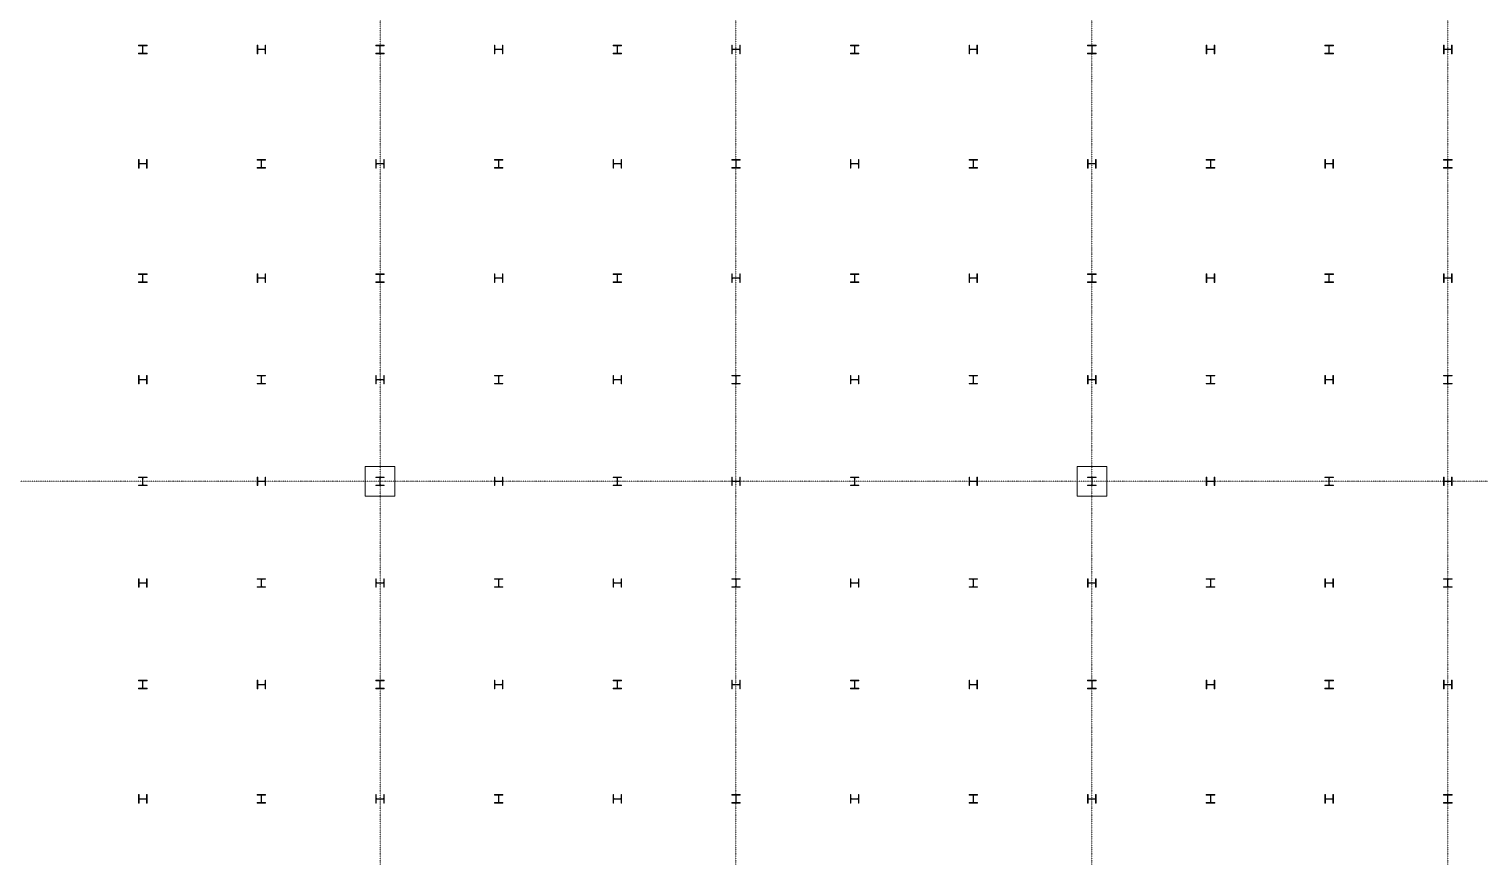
# Model space of a CAD drawing. Extents: x -32000 to 362567, y -29000 to 144214.
# Drawn here: x 76915 to 111136, y 51150 to 70684 of the extents above; entities that cross this region are included whole.
import ezdxf

# ---------------------------------------------------------------- set-up
doc = ezdxf.new("R2010")
doc.units = 0
doc.header["$LTSCALE"] = 10
doc.linetypes.add('H12PL25$0$JJP_三點線', pattern=[0.9, 0.3, -0.15, 0, -0.15, 0, -0.15, 0, -0.15])
doc.layers.add('H12PL25$0$S-COL', color=252, linetype='Continuous')
doc.layers.add('H12PL25$0$S-GRID', color=252, linetype='Continuous')

# ---------------------------------------------------------------- blocks, each defined once
blk = doc.blocks.new('H12PL25')
at = {"layer": 'H12PL25$0$S-COL', "lineweight": 0, "flags": 128}
for points in [[(79700, 70100), (79700, 70112), (79617, 70112, -0.41421356), (79604, 70125), (79604, 70275, -0.41421356), (79617, 70288), (79700, 70288), (79700, 70300), (79500, 70300), (79500, 70288), (79583, 70288, -0.41421356), (79596, 70275), (79596, 70125, -0.41421356), (79583, 70112), (79500, 70112), (79500, 70100)], [(82500, 70300), (82488, 70300), (82488, 70217, -0.41421356), (82475, 70204), (82325, 70204, -0.41421356), (82312, 70217), (82312, 70300), (82300, 70300), (82300, 70100), (82312, 70100), (82312, 70183, -0.41421356), (82325, 70196), (82475, 70196, -0.41421356), (82488, 70183), (82488, 70100), (82500, 70100)], [(85300, 70100), (85300, 70112), (85217, 70112, -0.41421356), (85204, 70125), (85204, 70275, -0.41421356), (85217, 70288), (85300, 70288), (85300, 70300), (85100, 70300), (85100, 70288), (85183, 70288, -0.41421356), (85196, 70275), (85196, 70125, -0.41421356), (85183, 70112), (85100, 70112), (85100, 70100)], [(88100, 70300), (88088, 70300), (88088, 70217, -0.41421356), (88075, 70204), (87925, 70204, -0.41421356), (87912, 70217), (87912, 70300), (87900, 70300), (87900, 70100), (87912, 70100), (87912, 70183, -0.41421356), (87925, 70196), (88075, 70196, -0.41421356), (88088, 70183), (88088, 70100), (88100, 70100)], [(90900, 70100), (90900, 70112), (90817, 70112, -0.41421356), (90804, 70125), (90804, 70275, -0.41421356), (90817, 70288), (90900, 70288), (90900, 70300), (90700, 70300), (90700, 70288), (90783, 70288, -0.41421356), (90796, 70275), (90796, 70125, -0.41421356), (90783, 70112), (90700, 70112), (90700, 70100)], [(93700, 70300), (93688, 70300), (93688, 70217, -0.41421356), (93675, 70204), (93525, 70204, -0.41421356), (93512, 70217), (93512, 70300), (93500, 70300), (93500, 70100), (93512, 70100), (93512, 70183, -0.41421356), (93525, 70196), (93675, 70196, -0.41421356), (93688, 70183), (93688, 70100), (93700, 70100)], [(96500, 70100), (96500, 70112), (96417, 70112, -0.41421356), (96404, 70125), (96404, 70275, -0.41421356), (96417, 70288), (96500, 70288), (96500, 70300), (96300, 70300), (96300, 70288), (96383, 70288, -0.41421356), (96396, 70275), (96396, 70125, -0.41421356), (96383, 70112), (96300, 70112), (96300, 70100)], [(99300, 70300), (99288, 70300), (99288, 70217, -0.41421356), (99275, 70204), (99125, 70204, -0.41421356), (99112, 70217), (99112, 70300), (99100, 70300), (99100, 70100), (99112, 70100), (99112, 70183, -0.41421356), (99125, 70196), (99275, 70196, -0.41421356), (99288, 70183), (99288, 70100), (99300, 70100)], [(102100, 70100), (102100, 70112), (102017, 70112, -0.41421356), (102004, 70125), (102004, 70275, -0.41421356), (102017, 70288), (102100, 70288), (102100, 70300), (101900, 70300), (101900, 70288), (101983, 70288, -0.41421356), (101996, 70275), (101996, 70125, -0.41421356), (101983, 70112), (101900, 70112), (101900, 70100)], [(104900, 70300), (104888, 70300), (104888, 70217, -0.41421356), (104875, 70204), (104725, 70204, -0.41421356), (104712, 70217), (104712, 70300), (104700, 70300), (104700, 70100), (104712, 70100), (104712, 70183, -0.41421356), (104725, 70196), (104875, 70196, -0.41421356), (104888, 70183), (104888, 70100), (104900, 70100)], [(107700, 70100), (107700, 70112), (107617, 70112, -0.41421356), (107604, 70125), (107604, 70275, -0.41421356), (107617, 70288), (107700, 70288), (107700, 70300), (107500, 70300), (107500, 70288), (107583, 70288, -0.41421356), (107596, 70275), (107596, 70125, -0.41421356), (107583, 70112), (107500, 70112), (107500, 70100)], [(110500, 70300), (110488, 70300), (110488, 70217, -0.41421356), (110475, 70204), (110325, 70204, -0.41421356), (110312, 70217), (110312, 70300), (110300, 70300), (110300, 70100), (110312, 70100), (110312, 70183, -0.41421356), (110325, 70196), (110475, 70196, -0.41421356), (110488, 70183), (110488, 70100), (110500, 70100)], [(79700, 67600), (79688, 67600), (79688, 67517, -0.41421356), (79675, 67504), (79525, 67504, -0.41421356), (79512, 67517), (79512, 67600), (79500, 67600), (79500, 67400), (79512, 67400), (79512, 67483, -0.41421356), (79525, 67496), (79675, 67496, -0.41421356), (79688, 67483), (79688, 67400), (79700, 67400)], [(82500, 67400), (82500, 67412), (82417, 67412, -0.41421356), (82404, 67425), (82404, 67575, -0.41421356), (82417, 67588), (82500, 67588), (82500, 67600), (82300, 67600), (82300, 67588), (82383, 67588, -0.41421356), (82396, 67575), (82396, 67425, -0.41421356), (82383, 67412), (82300, 67412), (82300, 67400)], [(85300, 67600), (85288, 67600), (85288, 67517, -0.41421356), (85275, 67504), (85125, 67504, -0.41421356), (85112, 67517), (85112, 67600), (85100, 67600), (85100, 67400), (85112, 67400), (85112, 67483, -0.41421356), (85125, 67496), (85275, 67496, -0.41421356), (85288, 67483), (85288, 67400), (85300, 67400)], [(88100, 67400), (88100, 67412), (88017, 67412, -0.41421356), (88004, 67425), (88004, 67575, -0.41421356), (88017, 67588), (88100, 67588), (88100, 67600), (87900, 67600), (87900, 67588), (87983, 67588, -0.41421356), (87996, 67575), (87996, 67425, -0.41421356), (87983, 67412), (87900, 67412), (87900, 67400)], [(90900, 67600), (90888, 67600), (90888, 67517, -0.41421356), (90875, 67504), (90725, 67504, -0.41421356), (90712, 67517), (90712, 67600), (90700, 67600), (90700, 67400), (90712, 67400), (90712, 67483, -0.41421356), (90725, 67496), (90875, 67496, -0.41421356), (90888, 67483), (90888, 67400), (90900, 67400)], [(93700, 67400), (93700, 67412), (93617, 67412, -0.41421356), (93604, 67425), (93604, 67575, -0.41421356), (93617, 67588), (93700, 67588), (93700, 67600), (93500, 67600), (93500, 67588), (93583, 67588, -0.41421356), (93596, 67575), (93596, 67425, -0.41421356), (93583, 67412), (93500, 67412), (93500, 67400)], [(96500, 67600), (96488, 67600), (96488, 67517, -0.41421356), (96475, 67504), (96325, 67504, -0.41421356), (96312, 67517), (96312, 67600), (96300, 67600), (96300, 67400), (96312, 67400), (96312, 67483, -0.41421356), (96325, 67496), (96475, 67496, -0.41421356), (96488, 67483), (96488, 67400), (96500, 67400)], [(99300, 67400), (99300, 67412), (99217, 67412, -0.41421356), (99204, 67425), (99204, 67575, -0.41421356), (99217, 67588), (99300, 67588), (99300, 67600), (99100, 67600), (99100, 67588), (99183, 67588, -0.41421356), (99196, 67575), (99196, 67425, -0.41421356), (99183, 67412), (99100, 67412), (99100, 67400)], [(102100, 67600), (102088, 67600), (102088, 67517, -0.41421356), (102075, 67504), (101925, 67504, -0.41421356), (101912, 67517), (101912, 67600), (101900, 67600), (101900, 67400), (101912, 67400), (101912, 67483, -0.41421356), (101925, 67496), (102075, 67496, -0.41421356), (102088, 67483), (102088, 67400), (102100, 67400)], [(104900, 67400), (104900, 67412), (104817, 67412, -0.41421356), (104804, 67425), (104804, 67575, -0.41421356), (104817, 67588), (104900, 67588), (104900, 67600), (104700, 67600), (104700, 67588), (104783, 67588, -0.41421356), (104796, 67575), (104796, 67425, -0.41421356), (104783, 67412), (104700, 67412), (104700, 67400)], [(107700, 67600), (107688, 67600), (107688, 67517, -0.41421356), (107675, 67504), (107525, 67504, -0.41421356), (107512, 67517), (107512, 67600), (107500, 67600), (107500, 67400), (107512, 67400), (107512, 67483, -0.41421356), (107525, 67496), (107675, 67496, -0.41421356), (107688, 67483), (107688, 67400), (107700, 67400)], [(110500, 67400), (110500, 67412), (110417, 67412, -0.41421356), (110404, 67425), (110404, 67575, -0.41421356), (110417, 67588), (110500, 67588), (110500, 67600), (110300, 67600), (110300, 67588), (110383, 67588, -0.41421356), (110396, 67575), (110396, 67425, -0.41421356), (110383, 67412), (110300, 67412), (110300, 67400)], [(79700, 64700), (79700, 64712), (79617, 64712, -0.41421356), (79604, 64725), (79604, 64875, -0.41421356), (79617, 64888), (79700, 64888), (79700, 64900), (79500, 64900), (79500, 64888), (79583, 64888, -0.41421356), (79596, 64875), (79596, 64725, -0.41421356), (79583, 64712), (79500, 64712), (79500, 64700)], [(82500, 64900), (82488, 64900), (82488, 64817, -0.41421356), (82475, 64804), (82325, 64804, -0.41421356), (82312, 64817), (82312, 64900), (82300, 64900), (82300, 64700), (82312, 64700), (82312, 64783, -0.41421356), (82325, 64796), (82475, 64796, -0.41421356), (82488, 64783), (82488, 64700), (82500, 64700)], [(85300, 64700), (85300, 64712), (85217, 64712, -0.41421356), (85204, 64725), (85204, 64875, -0.41421356), (85217, 64888), (85300, 64888), (85300, 64900), (85100, 64900), (85100, 64888), (85183, 64888, -0.41421356), (85196, 64875), (85196, 64725, -0.41421356), (85183, 64712), (85100, 64712), (85100, 64700)], [(88100, 64900), (88088, 64900), (88088, 64817, -0.41421356), (88075, 64804), (87925, 64804, -0.41421356), (87912, 64817), (87912, 64900), (87900, 64900), (87900, 64700), (87912, 64700), (87912, 64783, -0.41421356), (87925, 64796), (88075, 64796, -0.41421356), (88088, 64783), (88088, 64700), (88100, 64700)], [(90900, 64700), (90900, 64712), (90817, 64712, -0.41421356), (90804, 64725), (90804, 64875, -0.41421356), (90817, 64888), (90900, 64888), (90900, 64900), (90700, 64900), (90700, 64888), (90783, 64888, -0.41421356), (90796, 64875), (90796, 64725, -0.41421356), (90783, 64712), (90700, 64712), (90700, 64700)], [(93700, 64900), (93688, 64900), (93688, 64817, -0.41421356), (93675, 64804), (93525, 64804, -0.41421356), (93512, 64817), (93512, 64900), (93500, 64900), (93500, 64700), (93512, 64700), (93512, 64783, -0.41421356), (93525, 64796), (93675, 64796, -0.41421356), (93688, 64783), (93688, 64700), (93700, 64700)], [(96500, 64700), (96500, 64712), (96417, 64712, -0.41421356), (96404, 64725), (96404, 64875, -0.41421356), (96417, 64888), (96500, 64888), (96500, 64900), (96300, 64900), (96300, 64888), (96383, 64888, -0.41421356), (96396, 64875), (96396, 64725, -0.41421356), (96383, 64712), (96300, 64712), (96300, 64700)], [(99300, 64900), (99288, 64900), (99288, 64817, -0.41421356), (99275, 64804), (99125, 64804, -0.41421356), (99112, 64817), (99112, 64900), (99100, 64900), (99100, 64700), (99112, 64700), (99112, 64783, -0.41421356), (99125, 64796), (99275, 64796, -0.41421356), (99288, 64783), (99288, 64700), (99300, 64700)], [(102100, 64700), (102100, 64712), (102017, 64712, -0.41421356), (102004, 64725), (102004, 64875, -0.41421356), (102017, 64888), (102100, 64888), (102100, 64900), (101900, 64900), (101900, 64888), (101983, 64888, -0.41421356), (101996, 64875), (101996, 64725, -0.41421356), (101983, 64712), (101900, 64712), (101900, 64700)], [(104900, 64900), (104888, 64900), (104888, 64817, -0.41421356), (104875, 64804), (104725, 64804, -0.41421356), (104712, 64817), (104712, 64900), (104700, 64900), (104700, 64700), (104712, 64700), (104712, 64783, -0.41421356), (104725, 64796), (104875, 64796, -0.41421356), (104888, 64783), (104888, 64700), (104900, 64700)], [(107700, 64700), (107700, 64712), (107617, 64712, -0.41421356), (107604, 64725), (107604, 64875, -0.41421356), (107617, 64888), (107700, 64888), (107700, 64900), (107500, 64900), (107500, 64888), (107583, 64888, -0.41421356), (107596, 64875), (107596, 64725, -0.41421356), (107583, 64712), (107500, 64712), (107500, 64700)], [(110500, 64900), (110488, 64900), (110488, 64817, -0.41421356), (110475, 64804), (110325, 64804, -0.41421356), (110312, 64817), (110312, 64900), (110300, 64900), (110300, 64700), (110312, 64700), (110312, 64783, -0.41421356), (110325, 64796), (110475, 64796, -0.41421356), (110488, 64783), (110488, 64700), (110500, 64700)], [(79700, 62500), (79688, 62500), (79688, 62417, -0.41421356), (79675, 62404), (79525, 62404, -0.41421356), (79512, 62417), (79512, 62500), (79500, 62500), (79500, 62300), (79512, 62300), (79512, 62383, -0.41421356), (79525, 62396), (79675, 62396, -0.41421356), (79688, 62383), (79688, 62300), (79700, 62300)], [(82500, 62300), (82500, 62312), (82417, 62312, -0.41421356), (82404, 62325), (82404, 62475, -0.41421356), (82417, 62488), (82500, 62488), (82500, 62500), (82300, 62500), (82300, 62488), (82383, 62488, -0.41421356), (82396, 62475), (82396, 62325, -0.41421356), (82383, 62312), (82300, 62312), (82300, 62300)], [(85300, 62500), (85288, 62500), (85288, 62417, -0.41421356), (85275, 62404), (85125, 62404, -0.41421356), (85112, 62417), (85112, 62500), (85100, 62500), (85100, 62300), (85112, 62300), (85112, 62383, -0.41421356), (85125, 62396), (85275, 62396, -0.41421356), (85288, 62383), (85288, 62300), (85300, 62300)], [(88100, 62300), (88100, 62312), (88017, 62312, -0.41421356), (88004, 62325), (88004, 62475, -0.41421356), (88017, 62488), (88100, 62488), (88100, 62500), (87900, 62500), (87900, 62488), (87983, 62488, -0.41421356), (87996, 62475), (87996, 62325, -0.41421356), (87983, 62312), (87900, 62312), (87900, 62300)], [(90900, 62500), (90888, 62500), (90888, 62417, -0.41421356), (90875, 62404), (90725, 62404, -0.41421356), (90712, 62417), (90712, 62500), (90700, 62500), (90700, 62300), (90712, 62300), (90712, 62383, -0.41421356), (90725, 62396), (90875, 62396, -0.41421356), (90888, 62383), (90888, 62300), (90900, 62300)], [(93700, 62300), (93700, 62312), (93617, 62312, -0.41421356), (93604, 62325), (93604, 62475, -0.41421356), (93617, 62488), (93700, 62488), (93700, 62500), (93500, 62500), (93500, 62488), (93583, 62488, -0.41421356), (93596, 62475), (93596, 62325, -0.41421356), (93583, 62312), (93500, 62312), (93500, 62300)], [(96500, 62500), (96488, 62500), (96488, 62417, -0.41421356), (96475, 62404), (96325, 62404, -0.41421356), (96312, 62417), (96312, 62500), (96300, 62500), (96300, 62300), (96312, 62300), (96312, 62383, -0.41421356), (96325, 62396), (96475, 62396, -0.41421356), (96488, 62383), (96488, 62300), (96500, 62300)], [(99300, 62300), (99300, 62312), (99217, 62312, -0.41421356), (99204, 62325), (99204, 62475, -0.41421356), (99217, 62488), (99300, 62488), (99300, 62500), (99100, 62500), (99100, 62488), (99183, 62488, -0.41421356), (99196, 62475), (99196, 62325, -0.41421356), (99183, 62312), (99100, 62312), (99100, 62300)], [(102100, 62500), (102088, 62500), (102088, 62417, -0.41421356), (102075, 62404), (101925, 62404, -0.41421356), (101912, 62417), (101912, 62500), (101900, 62500), (101900, 62300), (101912, 62300), (101912, 62383, -0.41421356), (101925, 62396), (102075, 62396, -0.41421356), (102088, 62383), (102088, 62300), (102100, 62300)], [(104900, 62300), (104900, 62312), (104817, 62312, -0.41421356), (104804, 62325), (104804, 62475, -0.41421356), (104817, 62488), (104900, 62488), (104900, 62500), (104700, 62500), (104700, 62488), (104783, 62488, -0.41421356), (104796, 62475), (104796, 62325, -0.41421356), (104783, 62312), (104700, 62312), (104700, 62300)], [(107700, 62500), (107688, 62500), (107688, 62417, -0.41421356), (107675, 62404), (107525, 62404, -0.41421356), (107512, 62417), (107512, 62500), (107500, 62500), (107500, 62300), (107512, 62300), (107512, 62383, -0.41421356), (107525, 62396), (107675, 62396, -0.41421356), (107688, 62383), (107688, 62300), (107700, 62300)], [(110500, 62300), (110500, 62312), (110417, 62312, -0.41421356), (110404, 62325), (110404, 62475, -0.41421356), (110417, 62488), (110500, 62488), (110500, 62500), (110300, 62500), (110300, 62488), (110383, 62488, -0.41421356), (110396, 62475), (110396, 62325, -0.41421356), (110383, 62312), (110300, 62312), (110300, 62300)], [(79700, 59900), (79700, 59912), (79617, 59912, -0.41421356), (79604, 59925), (79604, 60075, -0.41421356), (79617, 60088), (79700, 60088), (79700, 60100), (79500, 60100), (79500, 60088), (79583, 60088, -0.41421356), (79596, 60075), (79596, 59925, -0.41421356), (79583, 59912), (79500, 59912), (79500, 59900)], [(82500, 60100), (82488, 60100), (82488, 60017, -0.41421356), (82475, 60004), (82325, 60004, -0.41421356), (82312, 60017), (82312, 60100), (82300, 60100), (82300, 59900), (82312, 59900), (82312, 59983, -0.41421356), (82325, 59996), (82475, 59996, -0.41421356), (82488, 59983), (82488, 59900), (82500, 59900)], [(85300, 59900), (85300, 59912), (85217, 59912, -0.41421356), (85204, 59925), (85204, 60075, -0.41421356), (85217, 60088), (85300, 60088), (85300, 60100), (85100, 60100), (85100, 60088), (85183, 60088, -0.41421356), (85196, 60075), (85196, 59925, -0.41421356), (85183, 59912), (85100, 59912), (85100, 59900)], [(88100, 60100), (88088, 60100), (88088, 60017, -0.41421356), (88075, 60004), (87925, 60004, -0.41421356), (87912, 60017), (87912, 60100), (87900, 60100), (87900, 59900), (87912, 59900), (87912, 59983, -0.41421356), (87925, 59996), (88075, 59996, -0.41421356), (88088, 59983), (88088, 59900), (88100, 59900)], [(90900, 59900), (90900, 59912), (90817, 59912, -0.41421356), (90804, 59925), (90804, 60075, -0.41421356), (90817, 60088), (90900, 60088), (90900, 60100), (90700, 60100), (90700, 60088), (90783, 60088, -0.41421356), (90796, 60075), (90796, 59925, -0.41421356), (90783, 59912), (90700, 59912), (90700, 59900)], [(93700, 60100), (93688, 60100), (93688, 60017, -0.41421356), (93675, 60004), (93525, 60004, -0.41421356), (93512, 60017), (93512, 60100), (93500, 60100), (93500, 59900), (93512, 59900), (93512, 59983, -0.41421356), (93525, 59996), (93675, 59996, -0.41421356), (93688, 59983), (93688, 59900), (93700, 59900)], [(96500, 59900), (96500, 59912), (96417, 59912, -0.41421356), (96404, 59925), (96404, 60075, -0.41421356), (96417, 60088), (96500, 60088), (96500, 60100), (96300, 60100), (96300, 60088), (96383, 60088, -0.41421356), (96396, 60075), (96396, 59925, -0.41421356), (96383, 59912), (96300, 59912), (96300, 59900)], [(99300, 60100), (99288, 60100), (99288, 60017, -0.41421356), (99275, 60004), (99125, 60004, -0.41421356), (99112, 60017), (99112, 60100), (99100, 60100), (99100, 59900), (99112, 59900), (99112, 59983, -0.41421356), (99125, 59996), (99275, 59996, -0.41421356), (99288, 59983), (99288, 59900), (99300, 59900)], [(102100, 59900), (102100, 59912), (102017, 59912, -0.41421356), (102004, 59925), (102004, 60075, -0.41421356), (102017, 60088), (102100, 60088), (102100, 60100), (101900, 60100), (101900, 60088), (101983, 60088, -0.41421356), (101996, 60075), (101996, 59925, -0.41421356), (101983, 59912), (101900, 59912), (101900, 59900)], [(104900, 60100), (104888, 60100), (104888, 60017, -0.41421356), (104875, 60004), (104725, 60004, -0.41421356), (104712, 60017), (104712, 60100), (104700, 60100), (104700, 59900), (104712, 59900), (104712, 59983, -0.41421356), (104725, 59996), (104875, 59996, -0.41421356), (104888, 59983), (104888, 59900), (104900, 59900)], [(107700, 59900), (107700, 59912), (107617, 59912, -0.41421356), (107604, 59925), (107604, 60075, -0.41421356), (107617, 60088), (107700, 60088), (107700, 60100), (107500, 60100), (107500, 60088), (107583, 60088, -0.41421356), (107596, 60075), (107596, 59925, -0.41421356), (107583, 59912), (107500, 59912), (107500, 59900)], [(110500, 60100), (110488, 60100), (110488, 60017, -0.41421356), (110475, 60004), (110325, 60004, -0.41421356), (110312, 60017), (110312, 60100), (110300, 60100), (110300, 59900), (110312, 59900), (110312, 59983, -0.41421356), (110325, 59996), (110475, 59996, -0.41421356), (110488, 59983), (110488, 59900), (110500, 59900)], [(79700, 57700), (79688, 57700), (79688, 57617, -0.41421356), (79675, 57604), (79525, 57604, -0.41421356), (79512, 57617), (79512, 57700), (79500, 57700), (79500, 57500), (79512, 57500), (79512, 57583, -0.41421356), (79525, 57596), (79675, 57596, -0.41421356), (79688, 57583), (79688, 57500), (79700, 57500)], [(82500, 57500), (82500, 57512), (82417, 57512, -0.41421356), (82404, 57525), (82404, 57675, -0.41421356), (82417, 57688), (82500, 57688), (82500, 57700), (82300, 57700), (82300, 57688), (82383, 57688, -0.41421356), (82396, 57675), (82396, 57525, -0.41421356), (82383, 57512), (82300, 57512), (82300, 57500)], [(85300, 57700), (85288, 57700), (85288, 57617, -0.41421356), (85275, 57604), (85125, 57604, -0.41421356), (85112, 57617), (85112, 57700), (85100, 57700), (85100, 57500), (85112, 57500), (85112, 57583, -0.41421356), (85125, 57596), (85275, 57596, -0.41421356), (85288, 57583), (85288, 57500), (85300, 57500)], [(88100, 57500), (88100, 57512), (88017, 57512, -0.41421356), (88004, 57525), (88004, 57675, -0.41421356), (88017, 57688), (88100, 57688), (88100, 57700), (87900, 57700), (87900, 57688), (87983, 57688, -0.41421356), (87996, 57675), (87996, 57525, -0.41421356), (87983, 57512), (87900, 57512), (87900, 57500)], [(90900, 57700), (90888, 57700), (90888, 57617, -0.41421356), (90875, 57604), (90725, 57604, -0.41421356), (90712, 57617), (90712, 57700), (90700, 57700), (90700, 57500), (90712, 57500), (90712, 57583, -0.41421356), (90725, 57596), (90875, 57596, -0.41421356), (90888, 57583), (90888, 57500), (90900, 57500)], [(93700, 57500), (93700, 57512), (93617, 57512, -0.41421356), (93604, 57525), (93604, 57675, -0.41421356), (93617, 57688), (93700, 57688), (93700, 57700), (93500, 57700), (93500, 57688), (93583, 57688, -0.41421356), (93596, 57675), (93596, 57525, -0.41421356), (93583, 57512), (93500, 57512), (93500, 57500)], [(96500, 57700), (96488, 57700), (96488, 57617, -0.41421356), (96475, 57604), (96325, 57604, -0.41421356), (96312, 57617), (96312, 57700), (96300, 57700), (96300, 57500), (96312, 57500), (96312, 57583, -0.41421356), (96325, 57596), (96475, 57596, -0.41421356), (96488, 57583), (96488, 57500), (96500, 57500)], [(99300, 57500), (99300, 57512), (99217, 57512, -0.41421356), (99204, 57525), (99204, 57675, -0.41421356), (99217, 57688), (99300, 57688), (99300, 57700), (99100, 57700), (99100, 57688), (99183, 57688, -0.41421356), (99196, 57675), (99196, 57525, -0.41421356), (99183, 57512), (99100, 57512), (99100, 57500)], [(102100, 57700), (102088, 57700), (102088, 57617, -0.41421356), (102075, 57604), (101925, 57604, -0.41421356), (101912, 57617), (101912, 57700), (101900, 57700), (101900, 57500), (101912, 57500), (101912, 57583, -0.41421356), (101925, 57596), (102075, 57596, -0.41421356), (102088, 57583), (102088, 57500), (102100, 57500)], [(104900, 57500), (104900, 57512), (104817, 57512, -0.41421356), (104804, 57525), (104804, 57675, -0.41421356), (104817, 57688), (104900, 57688), (104900, 57700), (104700, 57700), (104700, 57688), (104783, 57688, -0.41421356), (104796, 57675), (104796, 57525, -0.41421356), (104783, 57512), (104700, 57512), (104700, 57500)], [(107700, 57700), (107688, 57700), (107688, 57617, -0.41421356), (107675, 57604), (107525, 57604, -0.41421356), (107512, 57617), (107512, 57700), (107500, 57700), (107500, 57500), (107512, 57500), (107512, 57583, -0.41421356), (107525, 57596), (107675, 57596, -0.41421356), (107688, 57583), (107688, 57500), (107700, 57500)], [(110500, 57500), (110500, 57512), (110417, 57512, -0.41421356), (110404, 57525), (110404, 57675, -0.41421356), (110417, 57688), (110500, 57688), (110500, 57700), (110300, 57700), (110300, 57688), (110383, 57688, -0.41421356), (110396, 57675), (110396, 57525, -0.41421356), (110383, 57512), (110300, 57512), (110300, 57500)], [(79700, 55100), (79700, 55112), (79617, 55112, -0.41421356), (79604, 55125), (79604, 55275, -0.41421356), (79617, 55288), (79700, 55288), (79700, 55300), (79500, 55300), (79500, 55288), (79583, 55288, -0.41421356), (79596, 55275), (79596, 55125, -0.41421356), (79583, 55112), (79500, 55112), (79500, 55100)], [(82500, 55300), (82488, 55300), (82488, 55217, -0.41421356), (82475, 55204), (82325, 55204, -0.41421356), (82312, 55217), (82312, 55300), (82300, 55300), (82300, 55100), (82312, 55100), (82312, 55183, -0.41421356), (82325, 55196), (82475, 55196, -0.41421356), (82488, 55183), (82488, 55100), (82500, 55100)], [(85300, 55100), (85300, 55112), (85217, 55112, -0.41421356), (85204, 55125), (85204, 55275, -0.41421356), (85217, 55288), (85300, 55288), (85300, 55300), (85100, 55300), (85100, 55288), (85183, 55288, -0.41421356), (85196, 55275), (85196, 55125, -0.41421356), (85183, 55112), (85100, 55112), (85100, 55100)], [(88100, 55300), (88088, 55300), (88088, 55217, -0.41421356), (88075, 55204), (87925, 55204, -0.41421356), (87912, 55217), (87912, 55300), (87900, 55300), (87900, 55100), (87912, 55100), (87912, 55183, -0.41421356), (87925, 55196), (88075, 55196, -0.41421356), (88088, 55183), (88088, 55100), (88100, 55100)], [(90900, 55100), (90900, 55112), (90817, 55112, -0.41421356), (90804, 55125), (90804, 55275, -0.41421356), (90817, 55288), (90900, 55288), (90900, 55300), (90700, 55300), (90700, 55288), (90783, 55288, -0.41421356), (90796, 55275), (90796, 55125, -0.41421356), (90783, 55112), (90700, 55112), (90700, 55100)], [(93700, 55300), (93688, 55300), (93688, 55217, -0.41421356), (93675, 55204), (93525, 55204, -0.41421356), (93512, 55217), (93512, 55300), (93500, 55300), (93500, 55100), (93512, 55100), (93512, 55183, -0.41421356), (93525, 55196), (93675, 55196, -0.41421356), (93688, 55183), (93688, 55100), (93700, 55100)], [(96500, 55100), (96500, 55112), (96417, 55112, -0.41421356), (96404, 55125), (96404, 55275, -0.41421356), (96417, 55288), (96500, 55288), (96500, 55300), (96300, 55300), (96300, 55288), (96383, 55288, -0.41421356), (96396, 55275), (96396, 55125, -0.41421356), (96383, 55112), (96300, 55112), (96300, 55100)], [(99300, 55300), (99288, 55300), (99288, 55217, -0.41421356), (99275, 55204), (99125, 55204, -0.41421356), (99112, 55217), (99112, 55300), (99100, 55300), (99100, 55100), (99112, 55100), (99112, 55183, -0.41421356), (99125, 55196), (99275, 55196, -0.41421356), (99288, 55183), (99288, 55100), (99300, 55100)], [(102100, 55100), (102100, 55112), (102017, 55112, -0.41421356), (102004, 55125), (102004, 55275, -0.41421356), (102017, 55288), (102100, 55288), (102100, 55300), (101900, 55300), (101900, 55288), (101983, 55288, -0.41421356), (101996, 55275), (101996, 55125, -0.41421356), (101983, 55112), (101900, 55112), (101900, 55100)], [(104900, 55300), (104888, 55300), (104888, 55217, -0.41421356), (104875, 55204), (104725, 55204, -0.41421356), (104712, 55217), (104712, 55300), (104700, 55300), (104700, 55100), (104712, 55100), (104712, 55183, -0.41421356), (104725, 55196), (104875, 55196, -0.41421356), (104888, 55183), (104888, 55100), (104900, 55100)], [(107700, 55100), (107700, 55112), (107617, 55112, -0.41421356), (107604, 55125), (107604, 55275, -0.41421356), (107617, 55288), (107700, 55288), (107700, 55300), (107500, 55300), (107500, 55288), (107583, 55288, -0.41421356), (107596, 55275), (107596, 55125, -0.41421356), (107583, 55112), (107500, 55112), (107500, 55100)], [(110500, 55300), (110488, 55300), (110488, 55217, -0.41421356), (110475, 55204), (110325, 55204, -0.41421356), (110312, 55217), (110312, 55300), (110300, 55300), (110300, 55100), (110312, 55100), (110312, 55183, -0.41421356), (110325, 55196), (110475, 55196, -0.41421356), (110488, 55183), (110488, 55100), (110500, 55100)], [(79700, 52600), (79688, 52600), (79688, 52517, -0.41421356), (79675, 52504), (79525, 52504, -0.41421356), (79512, 52517), (79512, 52600), (79500, 52600), (79500, 52400), (79512, 52400), (79512, 52483, -0.41421356), (79525, 52496), (79675, 52496, -0.41421356), (79688, 52483), (79688, 52400), (79700, 52400)], [(82500, 52400), (82500, 52412), (82417, 52412, -0.41421356), (82404, 52425), (82404, 52575, -0.41421356), (82417, 52588), (82500, 52588), (82500, 52600), (82300, 52600), (82300, 52588), (82383, 52588, -0.41421356), (82396, 52575), (82396, 52425, -0.41421356), (82383, 52412), (82300, 52412), (82300, 52400)], [(85300, 52600), (85288, 52600), (85288, 52517, -0.41421356), (85275, 52504), (85125, 52504, -0.41421356), (85112, 52517), (85112, 52600), (85100, 52600), (85100, 52400), (85112, 52400), (85112, 52483, -0.41421356), (85125, 52496), (85275, 52496, -0.41421356), (85288, 52483), (85288, 52400), (85300, 52400)], [(88100, 52400), (88100, 52412), (88017, 52412, -0.41421356), (88004, 52425), (88004, 52575, -0.41421356), (88017, 52588), (88100, 52588), (88100, 52600), (87900, 52600), (87900, 52588), (87983, 52588, -0.41421356), (87996, 52575), (87996, 52425, -0.41421356), (87983, 52412), (87900, 52412), (87900, 52400)], [(90900, 52600), (90888, 52600), (90888, 52517, -0.41421356), (90875, 52504), (90725, 52504, -0.41421356), (90712, 52517), (90712, 52600), (90700, 52600), (90700, 52400), (90712, 52400), (90712, 52483, -0.41421356), (90725, 52496), (90875, 52496, -0.41421356), (90888, 52483), (90888, 52400), (90900, 52400)], [(93700, 52400), (93700, 52412), (93617, 52412, -0.41421356), (93604, 52425), (93604, 52575, -0.41421356), (93617, 52588), (93700, 52588), (93700, 52600), (93500, 52600), (93500, 52588), (93583, 52588, -0.41421356), (93596, 52575), (93596, 52425, -0.41421356), (93583, 52412), (93500, 52412), (93500, 52400)], [(96500, 52600), (96488, 52600), (96488, 52517, -0.41421356), (96475, 52504), (96325, 52504, -0.41421356), (96312, 52517), (96312, 52600), (96300, 52600), (96300, 52400), (96312, 52400), (96312, 52483, -0.41421356), (96325, 52496), (96475, 52496, -0.41421356), (96488, 52483), (96488, 52400), (96500, 52400)], [(99300, 52400), (99300, 52412), (99217, 52412, -0.41421356), (99204, 52425), (99204, 52575, -0.41421356), (99217, 52588), (99300, 52588), (99300, 52600), (99100, 52600), (99100, 52588), (99183, 52588, -0.41421356), (99196, 52575), (99196, 52425, -0.41421356), (99183, 52412), (99100, 52412), (99100, 52400)], [(102100, 52600), (102088, 52600), (102088, 52517, -0.41421356), (102075, 52504), (101925, 52504, -0.41421356), (101912, 52517), (101912, 52600), (101900, 52600), (101900, 52400), (101912, 52400), (101912, 52483, -0.41421356), (101925, 52496), (102075, 52496, -0.41421356), (102088, 52483), (102088, 52400), (102100, 52400)], [(104900, 52400), (104900, 52412), (104817, 52412, -0.41421356), (104804, 52425), (104804, 52575, -0.41421356), (104817, 52588), (104900, 52588), (104900, 52600), (104700, 52600), (104700, 52588), (104783, 52588, -0.41421356), (104796, 52575), (104796, 52425, -0.41421356), (104783, 52412), (104700, 52412), (104700, 52400)], [(107700, 52600), (107688, 52600), (107688, 52517, -0.41421356), (107675, 52504), (107525, 52504, -0.41421356), (107512, 52517), (107512, 52600), (107500, 52600), (107500, 52400), (107512, 52400), (107512, 52483, -0.41421356), (107525, 52496), (107675, 52496, -0.41421356), (107688, 52483), (107688, 52400), (107700, 52400)], [(110500, 52400), (110500, 52412), (110417, 52412, -0.41421356), (110404, 52425), (110404, 52575, -0.41421356), (110417, 52588), (110500, 52588), (110500, 52600), (110300, 52600), (110300, 52588), (110383, 52588, -0.41421356), (110396, 52575), (110396, 52425, -0.41421356), (110383, 52412), (110300, 52412), (110300, 52400)]]:
    blk.add_lwpolyline(points, format="xyb", close=True, dxfattribs=at)
for points in [[(84850, 59650), (85550, 59650), (85550, 60350), (84850, 60350)], [(101650, 59650), (102350, 59650), (102350, 60350), (101650, 60350)]]:
    blk.add_lwpolyline(points, close=True, dxfattribs=at)
at = {"layer": 'H12PL25$0$S-GRID', "linetype": 'H12PL25$0$JJP_三點線', "lineweight": 0}
for p, q in [((85200, 128250), (85200, -28000)), ((93600, 128250), (93600, -28000)), ((102000, 128250), (102000, -28000)), ((110400, 128250), (110400, -28000)), ((-29000, 60000), (289600, 60000))]:
    blk.add_line(p, q, dxfattribs=at)

msp = doc.modelspace()

# ---------------------------------------------------------------- block references
msp.add_blockref('H12PL25', (0, 0))

doc.saveas('drawing.dxf')
